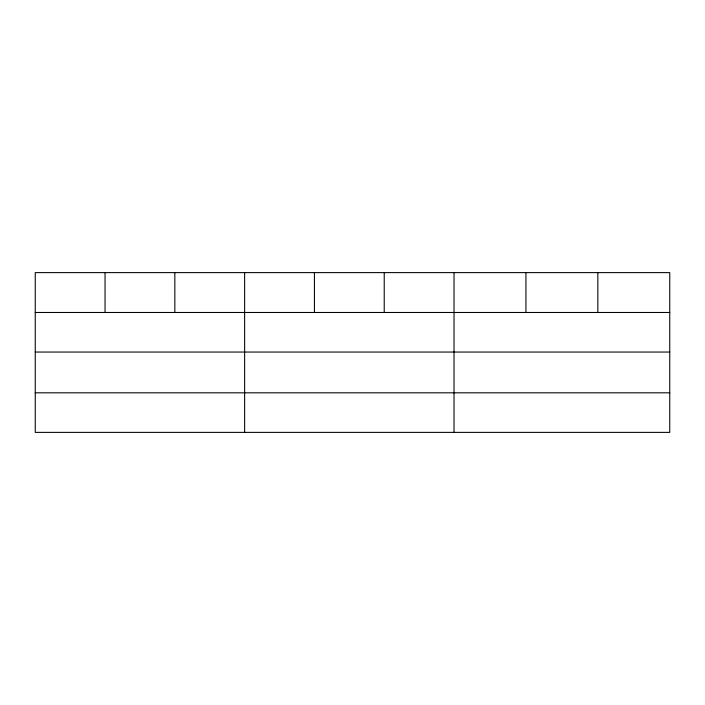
<?xml version="1.0" encoding="UTF-8"?>
<svg xmlns="http://www.w3.org/2000/svg" width="705" height="705" viewBox="0 0 705 705"><rect width="100%" height="100%" fill="white"/><g stroke="black" fill="none" stroke-linecap="round" stroke-linejoin="round"><path stroke-width="1.06" d="M669.75 352.051L669.75 272.615L35.25 272.615L35.25 432.385L669.75 432.385L669.75 352.051L35.25 352.051M35.25 312.482L669.75 312.482M35.25 392.817L669.75 392.817M597.84 272.615L597.84 312.482M525.93 272.615L525.93 312.482M454.02 272.615L454.02 432.385M384.225 272.615L384.225 312.482M314.43 272.615L314.43 312.482M244.635 272.615L244.635 432.385M174.84 272.615L174.84 312.482M105.045 272.615L105.045 312.482"/></g></svg>
